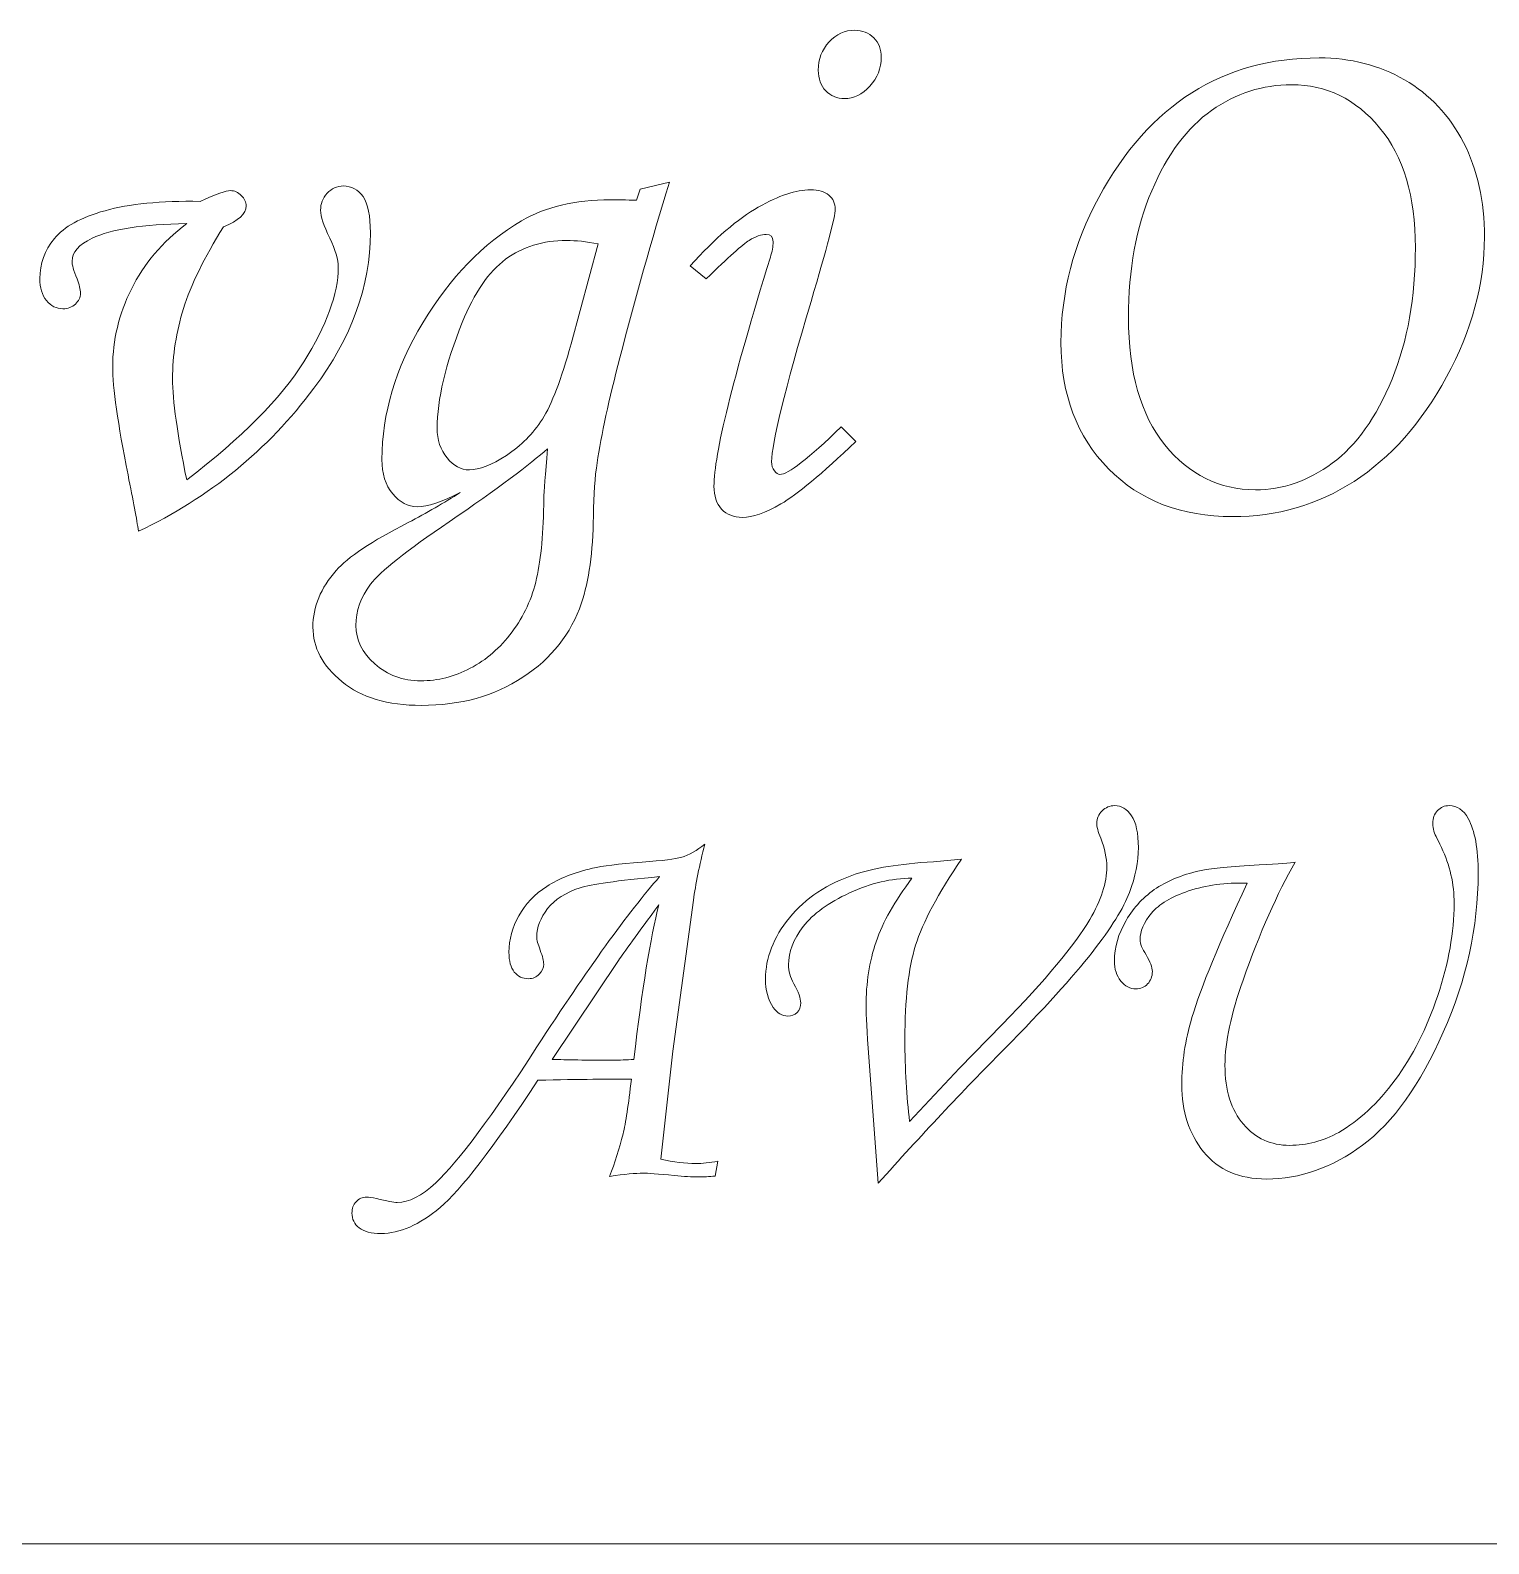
# Model space of a CAD drawing. Header units: millimetres. Extents: x -1381 to 521, y -496 to 496.
# Drawn here: x 105.98 to 131.48, y -496.11 to -469.65 of the extents above; entities that cross this region are included whole.
import ezdxf

# ---------------------------------------------------------------- set-up
doc = ezdxf.new("R2010")
doc.units = ezdxf.units.MM
doc.header["$MEASUREMENT"] = 0
doc.layers.add('layer 1', color=7, linetype='Continuous')

msp = doc.modelspace()

# ---------------------------------------------------------------- linework, layer by layer
at = {"layer": 'layer 1', "color": 250, "lineweight": 9}
for points, knots in [([(120.3991, -469.6493), (120.5332, -469.6493), (120.645, -469.6939), (120.7321, -469.7811), (120.7321, -469.7811), (120.8194, -469.8706), (120.8619, -469.9845), (120.8619, -470.1231), (120.8619, -470.1231), (120.8619, -470.3133), (120.7947, -470.4809), (120.6629, -470.6262), (120.6629, -470.6262), (120.5309, -470.7716), (120.3834, -470.843), (120.218, -470.843), (120.218, -470.843), (120.0883, -470.843), (119.9788, -470.7983), (119.8917, -470.7066), (119.8917, -470.7066), (119.8044, -470.6151), (119.7619, -470.4966), (119.7619, -470.3491), (119.7619, -470.3491), (119.7619, -470.1545), (119.8245, -469.989), (119.9497, -469.8527), (119.9497, -469.8527), (120.0772, -469.7163), (120.2269, -469.6493), (120.3991, -469.6493)], [0, 0, 0, 0, 0.1111111, 0.1111111, 0.1111111, 0.1111111, 0.2222222, 0.2222222, 0.2222222, 0.2222222, 0.3333333, 0.3333333, 0.3333333, 0.3333333, 0.4444444, 0.4444444, 0.4444444, 0.4444444, 0.5555556, 0.5555556, 0.5555556, 0.5555556, 0.6666667, 0.6666667, 0.6666667, 0.6666667, 0.7777778, 0.7777778, 0.7777778, 0.7777778, 1, 1, 1, 1]), ([(128.5191, -470.1321), (129.0714, -470.1321), (129.5676, -470.2595), (130.0102, -470.5145), (130.0102, -470.5145), (130.4551, -470.7716), (130.7971, -471.136), (131.0432, -471.6099), (131.0432, -471.6099), (131.2869, -472.0839), (131.4098, -472.636), (131.4098, -473.2644), (131.4098, -473.2644), (131.4098, -474.0868), (131.1885, -474.9008), (130.748, -475.71), (130.748, -475.71), (130.3076, -476.5171), (129.7665, -477.1276), (129.1293, -477.5366), (129.1293, -477.5366), (128.4923, -477.9479), (127.7836, -478.1537), (127.0056, -478.1537), (127.0056, -478.1537), (126.1112, -478.1537), (125.3869, -477.8742), (124.8347, -477.3153), (124.8347, -477.3153), (124.2824, -476.7562), (124.0053, -476.0187), (124.0053, -475.1063), (124.0053, -475.1063), (124.0053, -474.2324), (124.2267, -473.3873), (124.6671, -472.5734), (124.6671, -472.5734), (125.1076, -471.7575), (125.6508, -471.1471), (126.2923, -470.7424), (126.2923, -470.7424), (126.934, -470.3356), (127.6762, -470.1321), (128.5191, -470.1321)], [0, 0, 0, 0, 0.0833333, 0.0833333, 0.0833333, 0.0833333, 0.1666667, 0.1666667, 0.1666667, 0.1666667, 0.25, 0.25, 0.25, 0.25, 0.3333333, 0.3333333, 0.3333333, 0.3333333, 0.4166667, 0.4166667, 0.4166667, 0.4166667, 0.5, 0.5, 0.5, 0.5, 0.5833333, 0.5833333, 0.5833333, 0.5833333, 0.6666667, 0.6666667, 0.6666667, 0.6666667, 0.75, 0.75, 0.75, 0.75, 0.8333333, 0.8333333, 0.8333333, 0.8333333, 1, 1, 1, 1]), ([(128.0384, -470.6016), (127.5309, -470.6016), (127.0637, -470.7515), (126.639, -471.0509), (126.639, -471.0509), (126.2118, -471.3504), (125.8631, -471.8201), (125.5927, -472.4549), (125.5927, -472.4549), (125.3221, -473.0921), (125.1857, -473.8322), (125.1857, -474.6704), (125.1857, -474.6704), (125.1857, -475.6339), (125.3981, -476.3762), (125.8229, -476.8993), (125.8229, -476.8993), (126.2454, -477.4226), (126.7752, -477.6841), (127.408, -477.6841), (127.408, -477.6841), (127.8818, -477.6841), (128.3291, -477.53), (128.7494, -477.2191), (128.7494, -477.2191), (129.172, -476.9084), (129.5184, -476.4187), (129.7935, -475.7503), (129.7935, -475.7503), (130.0661, -475.0841), (130.2026, -474.3173), (130.2026, -473.4499), (130.2026, -473.4499), (130.2026, -472.5533), (129.9947, -471.8535), (129.5766, -471.3529), (129.5766, -471.3529), (129.1585, -470.8521), (128.6464, -470.6016), (128.0384, -470.6016)], [0, 0, 0, 0, 0.0909091, 0.0909091, 0.0909091, 0.0909091, 0.1818182, 0.1818182, 0.1818182, 0.1818182, 0.2727273, 0.2727273, 0.2727273, 0.2727273, 0.3636364, 0.3636364, 0.3636364, 0.3636364, 0.4545455, 0.4545455, 0.4545455, 0.4545455, 0.5454545, 0.5454545, 0.5454545, 0.5454545, 0.6363636, 0.6363636, 0.6363636, 0.6363636, 0.7272727, 0.7272727, 0.7272727, 0.7272727, 0.8181818, 0.8181818, 0.8181818, 0.8181818, 1, 1, 1, 1]), ([(116.6454, -472.4259), (116.6454, -472.4259), (117.1617, -472.303), (117.1617, -472.303), (117.1617, -472.303), (116.8444, -473.3246), (116.5559, -474.3485), (116.2921, -475.377), (116.2921, -475.377), (116.0999, -476.1103), (115.968, -476.7229), (115.8941, -477.2125), (115.8941, -477.2125), (115.8563, -477.4561), (115.8338, -477.7668), (115.8293, -478.1425), (115.8293, -478.1425), (115.8205, -478.7729), (115.7511, -479.2783), (115.6215, -479.6628), (115.6215, -479.6628), (115.4382, -480.2014), (115.0961, -480.633), (114.5975, -480.9616), (114.5975, -480.9616), (114.0967, -481.2903), (113.5066, -481.4535), (112.8202, -481.4535), (112.8202, -481.4535), (112.2321, -481.4535), (111.7694, -481.3149), (111.4319, -481.0376), (111.4319, -481.0376), (111.0943, -480.7604), (110.9243, -480.443), (110.9243, -480.0853), (110.9243, -480.0853), (110.9243, -479.7298), (111.0607, -479.4012), (111.3313, -479.0948), (111.3313, -479.0948), (111.5325, -478.8624), (111.9527, -478.5829), (112.5921, -478.2565), (112.5921, -478.2565), (112.914, -478.0865), (113.2181, -477.9123), (113.5021, -477.7312), (113.5021, -477.7312), (113.18, -477.8966), (112.9275, -477.9793), (112.7486, -477.9793), (112.7486, -477.9793), (112.5854, -477.9793), (112.4424, -477.9032), (112.3194, -477.7535), (112.3194, -477.7535), (112.1941, -477.6036), (112.1315, -477.4024), (112.1315, -477.1543), (112.1315, -477.1543), (112.1315, -476.3517), (112.3708, -475.5558), (112.847, -474.7621), (112.847, -474.7621), (113.3255, -473.9708), (113.8999, -473.3761), (114.573, -472.9803), (114.573, -472.9803), (114.9865, -472.7366), (115.5052, -472.6137), (116.1289, -472.6137), (116.1289, -472.6137), (116.2519, -472.6137), (116.4017, -472.6158), (116.5806, -472.6226), (116.5806, -472.6226), (116.5806, -472.6226), (116.6454, -472.4259), (116.6454, -472.4259)], [0, 0, 0, 0, 0.047619, 0.047619, 0.047619, 0.047619, 0.0952381, 0.0952381, 0.0952381, 0.0952381, 0.1428571, 0.1428571, 0.1428571, 0.1428571, 0.1904762, 0.1904762, 0.1904762, 0.1904762, 0.2380952, 0.2380952, 0.2380952, 0.2380952, 0.2857143, 0.2857143, 0.2857143, 0.2857143, 0.3333333, 0.3333333, 0.3333333, 0.3333333, 0.3809524, 0.3809524, 0.3809524, 0.3809524, 0.4285714, 0.4285714, 0.4285714, 0.4285714, 0.4761905, 0.4761905, 0.4761905, 0.4761905, 0.5238095, 0.5238095, 0.5238095, 0.5238095, 0.5714286, 0.5714286, 0.5714286, 0.5714286, 0.6190476, 0.6190476, 0.6190476, 0.6190476, 0.6666667, 0.6666667, 0.6666667, 0.6666667, 0.7142857, 0.7142857, 0.7142857, 0.7142857, 0.7619048, 0.7619048, 0.7619048, 0.7619048, 0.8095238, 0.8095238, 0.8095238, 0.8095238, 0.8571429, 0.8571429, 0.8571429, 0.8571429, 0.9047619, 0.9047619, 0.9047619, 0.9047619, 1, 1, 1, 1]), ([(109.3595, -473.0877), (109.0241, -473.6265), (108.7916, -474.1026), (108.6619, -474.5141), (108.6619, -474.5141), (108.5345, -474.9254), (108.4697, -475.3344), (108.4697, -475.7437), (108.4697, -475.7437), (108.4697, -476.1193), (108.5524, -476.7072), (108.7178, -477.5098), (108.7178, -477.5098), (109.6814, -476.7765), (110.3633, -476.0879), (110.7657, -475.4485), (110.7657, -475.4485), (111.1659, -474.8091), (111.3671, -474.2569), (111.3671, -473.7942), (111.3671, -473.7942), (111.3671, -473.6577), (111.3178, -473.4879), (111.2194, -473.282), (111.2194, -473.282), (111.1122, -473.0654), (111.0585, -472.9022), (111.0585, -472.797), (111.0585, -472.797), (111.0585, -472.6853), (111.0965, -472.5847), (111.1748, -472.4998), (111.1748, -472.4998), (111.253, -472.4147), (111.347, -472.3722), (111.4565, -472.3722), (111.4565, -472.3722), (111.5995, -472.3722), (111.7136, -472.4348), (111.8007, -472.5578), (111.8007, -472.5578), (111.888, -472.6831), (111.9305, -472.8932), (111.9305, -473.1905), (111.9305, -473.1905), (111.9305, -474.1205), (111.6017, -475.026), (110.9423, -475.9068), (110.9423, -475.9068), (110.1353, -476.9889), (109.1136, -477.8227), (107.875, -478.4085), (107.875, -478.4085), (107.8437, -478.2028), (107.7834, -477.8742), (107.6916, -477.4248), (107.6916, -477.4248), (107.5128, -476.5193), (107.4234, -475.8889), (107.4234, -475.5356), (107.4234, -475.5356), (107.4234, -475.0684), (107.5329, -474.6147), (107.7498, -474.1742), (107.7498, -474.1742), (107.9689, -473.7338), (108.2908, -473.3537), (108.7178, -473.0296), (108.7178, -473.0296), (107.9488, -473.0429), (107.3987, -473.1279), (107.0657, -473.2845), (107.0657, -473.2845), (106.8309, -473.3984), (106.7124, -473.5326), (106.7124, -473.6845), (106.7124, -473.6845), (106.7124, -473.7473), (106.7415, -473.8501), (106.8019, -473.9931), (106.8019, -473.9931), (106.8399, -474.0936), (106.86, -474.1787), (106.86, -474.2503), (106.86, -474.2503), (106.86, -474.3195), (106.8309, -474.3821), (106.7727, -474.4358), (106.7727, -474.4358), (106.7124, -474.4917), (106.6409, -474.5185), (106.5536, -474.5185), (106.5536, -474.5185), (106.4397, -474.5185), (106.3458, -474.4716), (106.2675, -474.3753), (106.2675, -474.3753), (106.1892, -474.2793), (106.149, -474.1497), (106.149, -473.9887), (106.149, -473.9887), (106.149, -473.7316), (106.2341, -473.499), (106.4039, -473.2911), (106.4039, -473.2911), (106.5738, -473.0832), (106.8689, -472.9223), (107.2892, -472.8038), (107.2892, -472.8038), (107.7096, -472.6853), (108.2641, -472.6316), (108.9526, -472.6406), (108.9526, -472.6406), (109.2321, -472.5153), (109.4086, -472.4527), (109.4824, -472.4527), (109.4824, -472.4527), (109.5518, -472.4527), (109.6166, -472.4819), (109.6725, -472.5376), (109.6725, -472.5376), (109.7283, -472.5958), (109.7574, -472.6561), (109.7574, -472.7211), (109.7574, -472.7211), (109.7574, -472.8572), (109.6255, -472.9803), (109.3595, -473.0877)], [0, 0, 0, 0, 0.030303, 0.030303, 0.030303, 0.030303, 0.0606061, 0.0606061, 0.0606061, 0.0606061, 0.0909091, 0.0909091, 0.0909091, 0.0909091, 0.1212121, 0.1212121, 0.1212121, 0.1212121, 0.1515152, 0.1515152, 0.1515152, 0.1515152, 0.1818182, 0.1818182, 0.1818182, 0.1818182, 0.2121212, 0.2121212, 0.2121212, 0.2121212, 0.2424242, 0.2424242, 0.2424242, 0.2424242, 0.2727273, 0.2727273, 0.2727273, 0.2727273, 0.3030303, 0.3030303, 0.3030303, 0.3030303, 0.3333333, 0.3333333, 0.3333333, 0.3333333, 0.3636364, 0.3636364, 0.3636364, 0.3636364, 0.3939394, 0.3939394, 0.3939394, 0.3939394, 0.4242424, 0.4242424, 0.4242424, 0.4242424, 0.4545455, 0.4545455, 0.4545455, 0.4545455, 0.4848485, 0.4848485, 0.4848485, 0.4848485, 0.5151515, 0.5151515, 0.5151515, 0.5151515, 0.5454545, 0.5454545, 0.5454545, 0.5454545, 0.5757576, 0.5757576, 0.5757576, 0.5757576, 0.6060606, 0.6060606, 0.6060606, 0.6060606, 0.6363636, 0.6363636, 0.6363636, 0.6363636, 0.6666667, 0.6666667, 0.6666667, 0.6666667, 0.6969697, 0.6969697, 0.6969697, 0.6969697, 0.7272727, 0.7272727, 0.7272727, 0.7272727, 0.7575758, 0.7575758, 0.7575758, 0.7575758, 0.7878788, 0.7878788, 0.7878788, 0.7878788, 0.8181818, 0.8181818, 0.8181818, 0.8181818, 0.8484848, 0.8484848, 0.8484848, 0.8484848, 0.8787879, 0.8787879, 0.8787879, 0.8787879, 0.9090909, 0.9090909, 0.9090909, 0.9090909, 0.9393939, 0.9393939, 0.9393939, 0.9393939, 1, 1, 1, 1]), ([(117.8035, -473.9954), (117.8035, -473.9954), (117.5219, -473.7674), (117.5219, -473.7674), (117.5219, -473.7674), (117.9555, -473.2867), (118.3535, -472.9469), (118.7112, -472.7434), (118.7112, -472.7434), (119.0689, -472.54), (119.3752, -472.4394), (119.6255, -472.4394), (119.6255, -472.4394), (119.7641, -472.4394), (119.8715, -472.4706), (119.9452, -472.531), (119.9452, -472.531), (120.019, -472.5913), (120.0571, -472.674), (120.0571, -472.7791), (120.0571, -472.7791), (120.0571, -472.9043), (119.9162, -473.4431), (119.6345, -474.3911), (119.6345, -474.3911), (119.1762, -475.9404), (118.946, -476.8749), (118.946, -477.1923), (118.946, -477.1923), (118.946, -477.2571), (118.9615, -477.3086), (118.9929, -477.3511), (118.9929, -477.3511), (119.0241, -477.3936), (119.0555, -477.4159), (119.0913, -477.4159), (119.0913, -477.4159), (119.2299, -477.4159), (119.5875, -477.1386), (120.1643, -476.5843), (120.1643, -476.5843), (120.1643, -476.5843), (120.4192, -476.839), (120.4192, -476.839), (120.4192, -476.839), (119.8223, -477.407), (119.3841, -477.7714), (119.1092, -477.9301), (119.1092, -477.9301), (118.8341, -478.0888), (118.6106, -478.167), (118.4362, -478.167), (118.4362, -478.167), (118.2818, -478.167), (118.1611, -478.1179), (118.0718, -478.0216), (118.0718, -478.0216), (117.9824, -477.9256), (117.9376, -477.7915), (117.9376, -477.6193), (117.9376, -477.6193), (117.9376, -477.0737), (118.2663, -475.7392), (118.9235, -473.6175), (118.9235, -473.6175), (118.9549, -473.5169), (118.9705, -473.4274), (118.9705, -473.3493), (118.9705, -473.3493), (118.9705, -473.262), (118.9303, -473.2173), (118.852, -473.2173), (118.852, -473.2173), (118.7649, -473.2173), (118.6641, -473.2531), (118.5524, -473.3223), (118.5524, -473.3223), (118.4406, -473.3939), (118.1903, -473.6175), (117.8035, -473.9954)], [0, 0, 0, 0, 0.047619, 0.047619, 0.047619, 0.047619, 0.0952381, 0.0952381, 0.0952381, 0.0952381, 0.1428571, 0.1428571, 0.1428571, 0.1428571, 0.1904762, 0.1904762, 0.1904762, 0.1904762, 0.2380952, 0.2380952, 0.2380952, 0.2380952, 0.2857143, 0.2857143, 0.2857143, 0.2857143, 0.3333333, 0.3333333, 0.3333333, 0.3333333, 0.3809524, 0.3809524, 0.3809524, 0.3809524, 0.4285714, 0.4285714, 0.4285714, 0.4285714, 0.4761905, 0.4761905, 0.4761905, 0.4761905, 0.5238095, 0.5238095, 0.5238095, 0.5238095, 0.5714286, 0.5714286, 0.5714286, 0.5714286, 0.6190476, 0.6190476, 0.6190476, 0.6190476, 0.6666667, 0.6666667, 0.6666667, 0.6666667, 0.7142857, 0.7142857, 0.7142857, 0.7142857, 0.7619048, 0.7619048, 0.7619048, 0.7619048, 0.8095238, 0.8095238, 0.8095238, 0.8095238, 0.8571429, 0.8571429, 0.8571429, 0.8571429, 0.9047619, 0.9047619, 0.9047619, 0.9047619, 1, 1, 1, 1]), ([(115.9142, -473.3827), (115.7064, -473.3448), (115.5209, -473.3246), (115.3599, -473.3246), (115.3599, -473.3246), (114.9462, -473.3246), (114.5909, -473.4342), (114.2935, -473.6533), (114.2935, -473.6533), (113.9983, -473.8724), (113.7458, -474.2412), (113.5356, -474.7577), (113.5356, -474.7577), (113.2428, -475.491), (113.0973, -476.1058), (113.0973, -476.6066), (113.0973, -476.6066), (113.0973, -476.8123), (113.1555, -476.9845), (113.2695, -477.1253), (113.2695, -477.1253), (113.3858, -477.2662), (113.5154, -477.3354), (113.6607, -477.3354), (113.6607, -477.3354), (113.8329, -477.3354), (114.0498, -477.2505), (114.307, -477.0827), (114.307, -477.0827), (114.5639, -476.9129), (114.7742, -476.7028), (114.9374, -476.4479), (114.9374, -476.4479), (115.1005, -476.193), (115.2682, -475.7547), (115.4382, -475.1332), (115.4382, -475.1332), (115.4382, -475.1332), (115.9142, -473.3827), (115.9142, -473.3827)], [0, 0, 0, 0, 0.0909091, 0.0909091, 0.0909091, 0.0909091, 0.1818182, 0.1818182, 0.1818182, 0.1818182, 0.2727273, 0.2727273, 0.2727273, 0.2727273, 0.3636364, 0.3636364, 0.3636364, 0.3636364, 0.4545455, 0.4545455, 0.4545455, 0.4545455, 0.5454545, 0.5454545, 0.5454545, 0.5454545, 0.6363636, 0.6363636, 0.6363636, 0.6363636, 0.7272727, 0.7272727, 0.7272727, 0.7272727, 0.8181818, 0.8181818, 0.8181818, 0.8181818, 1, 1, 1, 1]), ([(115.0267, -476.9666), (114.7295, -477.2326), (114.1571, -477.6596), (113.3098, -478.2431), (113.3098, -478.2431), (112.5609, -478.7483), (112.1025, -479.1127), (111.9303, -479.3362), (111.9303, -479.3362), (111.7605, -479.5622), (111.6756, -479.8036), (111.6756, -480.0562), (111.6756, -480.0562), (111.6756, -480.3044), (111.785, -480.528), (112.0064, -480.727), (112.0064, -480.727), (112.2277, -480.9259), (112.4959, -481.0242), (112.8112, -481.0242), (112.8112, -481.0242), (113.1086, -481.0242), (113.3969, -480.9505), (113.6764, -480.8051), (113.6764, -480.8051), (113.9559, -480.6576), (114.1995, -480.4475), (114.4076, -480.1702), (114.4076, -480.1702), (114.6154, -479.893), (114.7585, -479.5801), (114.8368, -479.2312), (114.8368, -479.2312), (114.915, -478.8803), (114.9575, -478.4197), (114.9619, -477.8429), (114.9619, -477.8429), (114.9664, -477.7155), (114.9887, -477.4248), (115.0267, -476.9666)], [0, 0, 0, 0, 0.0909091, 0.0909091, 0.0909091, 0.0909091, 0.1818182, 0.1818182, 0.1818182, 0.1818182, 0.2727273, 0.2727273, 0.2727273, 0.2727273, 0.3636364, 0.3636364, 0.3636364, 0.3636364, 0.4545455, 0.4545455, 0.4545455, 0.4545455, 0.5454545, 0.5454545, 0.5454545, 0.5454545, 0.6363636, 0.6363636, 0.6363636, 0.6363636, 0.7272727, 0.7272727, 0.7272727, 0.7272727, 0.8181818, 0.8181818, 0.8181818, 0.8181818, 1, 1, 1, 1]), ([(120.8093, -489.8097), (120.8093, -489.8097), (120.6458, -487.6054), (120.6458, -487.6054), (120.6458, -487.6054), (120.6132, -487.157), (120.596, -486.8612), (120.596, -486.718), (120.596, -486.718), (120.596, -486.3087), (120.6551, -485.9303), (120.7718, -485.5863), (120.7718, -485.5863), (120.8901, -485.2406), (121.0988, -484.8716), (121.3978, -484.4762), (121.3978, -484.4762), (121.0412, -484.4762), (120.6785, -484.5618), (120.3096, -484.7315), (120.3096, -484.7315), (119.9406, -484.9027), (119.6697, -485.0989), (119.4985, -485.32), (119.4985, -485.32), (119.3257, -485.5426), (119.2401, -485.7668), (119.2401, -485.991), (119.2401, -485.991), (119.2401, -486.0953), (119.2712, -486.2043), (119.3334, -486.3195), (119.3334, -486.3195), (119.4144, -486.4658), (119.4548, -486.5779), (119.4548, -486.6527), (119.4548, -486.6527), (119.4548, -486.7226), (119.4332, -486.7802), (119.391, -486.8224), (119.391, -486.8224), (119.3491, -486.8643), (119.2946, -486.8861), (119.2275, -486.8861), (119.2275, -486.8861), (119.1311, -486.8861), (119.047, -486.8363), (118.9738, -486.7352), (118.9738, -486.7352), (118.8835, -486.6013), (118.8383, -486.4362), (118.8383, -486.2385), (118.8383, -486.2385), (118.8383, -485.8681), (118.9784, -485.51), (119.2571, -485.1675), (119.2571, -485.1675), (119.5373, -484.8235), (119.9203, -484.5698), (120.406, -484.4063), (120.406, -484.4063), (120.7189, -484.2988), (121.1752, -484.2256), (121.7744, -484.1867), (121.7744, -484.1867), (121.9349, -484.1742), (122.0999, -484.1587), (122.2665, -484.1415), (122.2665, -484.1415), (121.8554, -484.7426), (121.5876, -485.2454), (121.4631, -485.6484), (121.4631, -485.6484), (121.3385, -486.0517), (121.2762, -486.5982), (121.2762, -487.2877), (121.2762, -487.2877), (121.2762, -487.814), (121.3042, -488.295), (121.3587, -488.7294), (121.3587, -488.7294), (121.3587, -488.7294), (122.2321, -487.797), (122.2321, -487.797), (122.2321, -487.797), (122.2321, -487.797), (122.9763, -487.0324), (122.9763, -487.0324), (122.9763, -487.0324), (123.736, -486.2573), (124.2466, -485.6454), (124.5081, -485.1986), (124.5081, -485.1986), (124.7075, -484.8608), (124.807, -484.5541), (124.807, -484.277), (124.807, -484.277), (124.807, -484.1261), (124.7713, -483.9579), (124.6996, -483.7757), (124.6996, -483.7757), (124.653, -483.6605), (124.6296, -483.5718), (124.6296, -483.5111), (124.6296, -483.5111), (124.6296, -483.4301), (124.6607, -483.3584), (124.723, -483.2978), (124.723, -483.2978), (124.7867, -483.2371), (124.86, -483.206), (124.9456, -483.206), (124.9456, -483.206), (125.0623, -483.206), (125.159, -483.2651), (125.2382, -483.3834), (125.2382, -483.3834), (125.3176, -483.5016), (125.3582, -483.6869), (125.3582, -483.9407), (125.3582, -483.9407), (125.3582, -484.1867), (125.3068, -484.4467), (125.2024, -484.7223), (125.2024, -484.7223), (125.0998, -484.9978), (124.8818, -485.348), (124.5502, -485.773), (124.5502, -485.773), (124.217, -486.1996), (123.7049, -486.7632), (123.0105, -487.4653), (123.0105, -487.4653), (122.2819, -488.2001), (121.5487, -488.9816), (120.8093, -489.8097)], [0, 0, 0, 0, 0.0285714, 0.0285714, 0.0285714, 0.0285714, 0.0571429, 0.0571429, 0.0571429, 0.0571429, 0.0857143, 0.0857143, 0.0857143, 0.0857143, 0.1142857, 0.1142857, 0.1142857, 0.1142857, 0.1428571, 0.1428571, 0.1428571, 0.1428571, 0.1714286, 0.1714286, 0.1714286, 0.1714286, 0.2, 0.2, 0.2, 0.2, 0.2285714, 0.2285714, 0.2285714, 0.2285714, 0.2571429, 0.2571429, 0.2571429, 0.2571429, 0.2857143, 0.2857143, 0.2857143, 0.2857143, 0.3142857, 0.3142857, 0.3142857, 0.3142857, 0.3428571, 0.3428571, 0.3428571, 0.3428571, 0.3714286, 0.3714286, 0.3714286, 0.3714286, 0.4, 0.4, 0.4, 0.4, 0.4285714, 0.4285714, 0.4285714, 0.4285714, 0.4571429, 0.4571429, 0.4571429, 0.4571429, 0.4857143, 0.4857143, 0.4857143, 0.4857143, 0.5142857, 0.5142857, 0.5142857, 0.5142857, 0.5428571, 0.5428571, 0.5428571, 0.5428571, 0.5714286, 0.5714286, 0.5714286, 0.5714286, 0.6, 0.6, 0.6, 0.6, 0.6285714, 0.6285714, 0.6285714, 0.6285714, 0.6571429, 0.6571429, 0.6571429, 0.6571429, 0.6857143, 0.6857143, 0.6857143, 0.6857143, 0.7142857, 0.7142857, 0.7142857, 0.7142857, 0.7428571, 0.7428571, 0.7428571, 0.7428571, 0.7714286, 0.7714286, 0.7714286, 0.7714286, 0.8, 0.8, 0.8, 0.8, 0.8285714, 0.8285714, 0.8285714, 0.8285714, 0.8571429, 0.8571429, 0.8571429, 0.8571429, 0.8857143, 0.8857143, 0.8857143, 0.8857143, 0.9142857, 0.9142857, 0.9142857, 0.9142857, 0.9428571, 0.9428571, 0.9428571, 0.9428571, 1, 1, 1, 1]), ([(128.098, -484.196), (127.7897, -484.7362), (127.4861, -485.4228), (127.1889, -486.2558), (127.1889, -486.2558), (126.9786, -486.8489), (126.8729, -487.3438), (126.8729, -487.7425), (126.8729, -487.7425), (126.8729, -488.186), (126.9802, -488.5317), (127.1951, -488.7778), (127.1951, -488.7778), (127.41, -489.0236), (127.6792, -489.1466), (128.0016, -489.1466), (128.0016, -489.1466), (128.3067, -489.1466), (128.5931, -489.0703), (128.8608, -488.9194), (128.8608, -488.9194), (129.2173, -488.7184), (129.5459, -488.4117), (129.8495, -488.0024), (129.8495, -488.0024), (130.1529, -487.5913), (130.4004, -487.1011), (130.592, -486.528), (130.592, -486.528), (130.7835, -485.9537), (130.8799, -485.4182), (130.8799, -484.92), (130.8799, -484.92), (130.8799, -484.5744), (130.8053, -484.2458), (130.6573, -483.936), (130.6573, -483.936), (130.5781, -483.7772), (130.5344, -483.6839), (130.5251, -483.6528), (130.5251, -483.6528), (130.5125, -483.6106), (130.5063, -483.5641), (130.5063, -483.5157), (130.5063, -483.5157), (130.5063, -483.4255), (130.5344, -483.3507), (130.5889, -483.2931), (130.5889, -483.2931), (130.6449, -483.2355), (130.7133, -483.206), (130.7928, -483.206), (130.7928, -483.206), (130.9344, -483.206), (131.045, -483.2823), (131.1259, -483.4332), (131.1259, -483.4332), (131.2427, -483.6402), (131.3002, -483.9609), (131.3002, -484.3953), (131.3002, -484.3953), (131.3002, -485.3246), (131.0964, -486.2494), (130.6901, -487.1695), (130.6901, -487.1695), (130.2822, -488.0896), (129.812, -488.748), (129.278, -489.1436), (129.278, -489.1436), (128.744, -489.5374), (128.1851, -489.7351), (127.5982, -489.7351), (127.5982, -489.7351), (127.1203, -489.7351), (126.7545, -489.5763), (126.4992, -489.2588), (126.4992, -489.2588), (126.2439, -488.941), (126.1163, -488.5503), (126.1163, -488.0865), (126.1163, -488.0865), (126.1163, -487.7034), (126.1755, -487.3127), (126.2953, -486.9126), (126.2953, -486.9126), (126.4511, -486.3879), (126.7732, -485.6033), (127.262, -484.5603), (127.262, -484.5603), (126.8807, -484.551), (126.5398, -484.5977), (126.2377, -484.6989), (126.2377, -484.6989), (125.9356, -484.8001), (125.7192, -484.9292), (125.587, -485.0881), (125.587, -485.0881), (125.4546, -485.2454), (125.3878, -485.401), (125.3878, -485.5551), (125.3878, -485.5551), (125.3878, -485.619), (125.4235, -485.7061), (125.4935, -485.8151), (125.4935, -485.8151), (125.5667, -485.938), (125.6025, -486.0361), (125.6025, -486.1046), (125.6025, -486.1046), (125.6025, -486.1933), (125.5744, -486.2666), (125.5199, -486.3242), (125.5199, -486.3242), (125.4654, -486.3817), (125.397, -486.4098), (125.3145, -486.4098), (125.3145, -486.4098), (125.2132, -486.4098), (125.1261, -486.3648), (125.0515, -486.2727), (125.0515, -486.2727), (124.9767, -486.1825), (124.9394, -486.0642), (124.9394, -485.9179), (124.9394, -485.9179), (124.9394, -485.6842), (125.0078, -485.4493), (125.1448, -485.2141), (125.1448, -485.2141), (125.2819, -484.9791), (125.4593, -484.7907), (125.6773, -484.6475), (125.6773, -484.6475), (125.8953, -484.5058), (126.1645, -484.3999), (126.4837, -484.333), (126.4837, -484.333), (126.6424, -484.3004), (126.9725, -484.2707), (127.4722, -484.2428), (127.4722, -484.2428), (127.8131, -484.2256), (128.0219, -484.21), (128.098, -484.196)], [0, 0, 0, 0, 0.027027, 0.027027, 0.027027, 0.027027, 0.0540541, 0.0540541, 0.0540541, 0.0540541, 0.0810811, 0.0810811, 0.0810811, 0.0810811, 0.1081081, 0.1081081, 0.1081081, 0.1081081, 0.1351351, 0.1351351, 0.1351351, 0.1351351, 0.1621622, 0.1621622, 0.1621622, 0.1621622, 0.1891892, 0.1891892, 0.1891892, 0.1891892, 0.2162162, 0.2162162, 0.2162162, 0.2162162, 0.2432432, 0.2432432, 0.2432432, 0.2432432, 0.2702703, 0.2702703, 0.2702703, 0.2702703, 0.2972973, 0.2972973, 0.2972973, 0.2972973, 0.3243243, 0.3243243, 0.3243243, 0.3243243, 0.3513514, 0.3513514, 0.3513514, 0.3513514, 0.3783784, 0.3783784, 0.3783784, 0.3783784, 0.4054054, 0.4054054, 0.4054054, 0.4054054, 0.4324324, 0.4324324, 0.4324324, 0.4324324, 0.4594595, 0.4594595, 0.4594595, 0.4594595, 0.4864865, 0.4864865, 0.4864865, 0.4864865, 0.5135135, 0.5135135, 0.5135135, 0.5135135, 0.5405405, 0.5405405, 0.5405405, 0.5405405, 0.5675676, 0.5675676, 0.5675676, 0.5675676, 0.5945946, 0.5945946, 0.5945946, 0.5945946, 0.6216216, 0.6216216, 0.6216216, 0.6216216, 0.6486486, 0.6486486, 0.6486486, 0.6486486, 0.6756757, 0.6756757, 0.6756757, 0.6756757, 0.7027027, 0.7027027, 0.7027027, 0.7027027, 0.7297297, 0.7297297, 0.7297297, 0.7297297, 0.7567568, 0.7567568, 0.7567568, 0.7567568, 0.7837838, 0.7837838, 0.7837838, 0.7837838, 0.8108108, 0.8108108, 0.8108108, 0.8108108, 0.8378378, 0.8378378, 0.8378378, 0.8378378, 0.8648649, 0.8648649, 0.8648649, 0.8648649, 0.8918919, 0.8918919, 0.8918919, 0.8918919, 0.9189189, 0.9189189, 0.9189189, 0.9189189, 0.9459459, 0.9459459, 0.9459459, 0.9459459, 1, 1, 1, 1]), ([(118.0054, -489.4238), (118.0054, -489.4238), (117.9603, -489.6837), (117.9603, -489.6837), (117.9603, -489.6837), (117.8498, -489.693), (117.7547, -489.6976), (117.6722, -489.6976), (117.6722, -489.6976), (117.5539, -489.6976), (117.4107, -489.6899), (117.2426, -489.6727), (117.2426, -489.6727), (116.9577, -489.6462), (116.7755, -489.6323), (116.6993, -489.6323), (116.6993, -489.6323), (116.5716, -489.6323), (116.3754, -489.6511), (116.1109, -489.6884), (116.1109, -489.6884), (116.2058, -489.4518), (116.2836, -489.2043), (116.3474, -488.9441), (116.3474, -488.9441), (116.3942, -488.7589), (116.4423, -488.4397), (116.4937, -487.9883), (116.4937, -487.9883), (116.1435, -487.9852), (115.597, -487.9916), (114.8591, -488.007), (114.8591, -488.007), (114.0807, -489.1871), (113.5094, -489.9298), (113.1482, -490.2331), (113.1482, -490.2331), (112.787, -490.5368), (112.4415, -490.6878), (112.1161, -490.6878), (112.1161, -490.6878), (111.9448, -490.6878), (111.8173, -490.655), (111.7332, -490.5882), (111.7332, -490.5882), (111.6492, -490.5213), (111.607, -490.4357), (111.607, -490.3313), (111.607, -490.3313), (111.607, -490.2503), (111.632, -490.1835), (111.6803, -490.1321), (111.6803, -490.1321), (111.7284, -490.0791), (111.7893, -490.0527), (111.8623, -490.0527), (111.8623, -490.0527), (111.9044, -490.0527), (111.962, -490.0604), (112.0351, -490.0776), (112.0351, -490.0776), (112.2173, -490.1226), (112.3387, -490.146), (112.3994, -490.146), (112.3994, -490.146), (112.6035, -490.146), (112.8276, -490.0308), (113.0734, -489.8005), (113.0734, -489.8005), (113.4721, -489.4238), (114.0622, -488.6312), (114.8419, -487.4263), (114.8419, -487.4263), (115.7247, -486.0627), (116.4407, -485.0693), (116.9873, -484.4482), (116.9873, -484.4482), (116.2446, -484.5168), (115.7808, -484.5806), (115.597, -484.6428), (115.597, -484.6428), (115.3448, -484.7253), (115.155, -484.8467), (115.0288, -485.0071), (115.0288, -485.0071), (114.9028, -485.1691), (114.8388, -485.3326), (114.8388, -485.4992), (114.8388, -485.4992), (114.8388, -485.5537), (114.8591, -485.6312), (114.898, -485.7311), (114.898, -485.7311), (114.9401, -485.8431), (114.9604, -485.9256), (114.9604, -485.9771), (114.9604, -485.9771), (114.9604, -486.0438), (114.9339, -486.1031), (114.8825, -486.1545), (114.8825, -486.1545), (114.8311, -486.2059), (114.7689, -486.2324), (114.6956, -486.2324), (114.6956, -486.2324), (114.5913, -486.2324), (114.5088, -486.1933), (114.4465, -486.1156), (114.4465, -486.1156), (114.3843, -486.0393), (114.3532, -485.9226), (114.3532, -485.7683), (114.3532, -485.7683), (114.3532, -485.5488), (114.4108, -485.3372), (114.5244, -485.1318), (114.5244, -485.1318), (114.6381, -484.9277), (114.8016, -484.7549), (115.0149, -484.6179), (115.0149, -484.6179), (115.2281, -484.4793), (115.4944, -484.3735), (115.8134, -484.3004), (115.8134, -484.3004), (115.9785, -484.2615), (116.268, -484.2271), (116.6821, -484.196), (116.6821, -484.196), (117.0433, -484.1664), (117.2691, -484.1369), (117.3608, -484.1104), (117.3608, -484.1104), (117.5056, -484.07), (117.6426, -483.9937), (117.775, -483.8785), (117.775, -483.8785), (117.6832, -484.2521), (117.6161, -484.5806), (117.5773, -484.8608), (117.5773, -484.8608), (117.5773, -484.8608), (117.2161, -487.4994), (117.2161, -487.4994), (117.2161, -487.4994), (117.2161, -487.4994), (117.0091, -489.3894), (117.0091, -489.3894), (117.0091, -489.3894), (117.2348, -489.4393), (117.4372, -489.4641), (117.6161, -489.4641), (117.6161, -489.4641), (117.7362, -489.4641), (117.8652, -489.4503), (118.0054, -489.4238)], [0, 0, 0, 0, 0.025, 0.025, 0.025, 0.025, 0.05, 0.05, 0.05, 0.05, 0.075, 0.075, 0.075, 0.075, 0.1, 0.1, 0.1, 0.1, 0.125, 0.125, 0.125, 0.125, 0.15, 0.15, 0.15, 0.15, 0.175, 0.175, 0.175, 0.175, 0.2, 0.2, 0.2, 0.2, 0.225, 0.225, 0.225, 0.225, 0.25, 0.25, 0.25, 0.25, 0.275, 0.275, 0.275, 0.275, 0.3, 0.3, 0.3, 0.3, 0.325, 0.325, 0.325, 0.325, 0.35, 0.35, 0.35, 0.35, 0.375, 0.375, 0.375, 0.375, 0.4, 0.4, 0.4, 0.4, 0.425, 0.425, 0.425, 0.425, 0.45, 0.45, 0.45, 0.45, 0.475, 0.475, 0.475, 0.475, 0.5, 0.5, 0.5, 0.5, 0.525, 0.525, 0.525, 0.525, 0.55, 0.55, 0.55, 0.55, 0.575, 0.575, 0.575, 0.575, 0.6, 0.6, 0.6, 0.6, 0.625, 0.625, 0.625, 0.625, 0.65, 0.65, 0.65, 0.65, 0.675, 0.675, 0.675, 0.675, 0.7, 0.7, 0.7, 0.7, 0.725, 0.725, 0.725, 0.725, 0.75, 0.75, 0.75, 0.75, 0.775, 0.775, 0.775, 0.775, 0.8, 0.8, 0.8, 0.8, 0.825, 0.825, 0.825, 0.825, 0.85, 0.85, 0.85, 0.85, 0.875, 0.875, 0.875, 0.875, 0.9, 0.9, 0.9, 0.9, 0.925, 0.925, 0.925, 0.925, 0.95, 0.95, 0.95, 0.95, 1, 1, 1, 1]), ([(116.5358, -487.6427), (116.6821, -486.4098), (116.8269, -485.5084), (116.9732, -484.9403), (116.9732, -484.9403), (116.5934, -485.4555), (116.3582, -485.7809), (116.2664, -485.9146), (116.2664, -485.9146), (116.2664, -485.9146), (115.1067, -487.6427), (115.1067, -487.6427), (115.1067, -487.6427), (115.3543, -487.652), (115.7091, -487.6569), (116.1715, -487.6569), (116.1715, -487.6569), (116.2852, -487.6569), (116.4065, -487.652), (116.5358, -487.6427)], [0, 0, 0, 0, 0.1666667, 0.1666667, 0.1666667, 0.1666667, 0.3333333, 0.3333333, 0.3333333, 0.3333333, 0.5, 0.5, 0.5, 0.5, 0.6666667, 0.6666667, 0.6666667, 0.6666667, 1, 1, 1, 1])]:
    msp.add_open_spline(points, degree=3, knots=knots, dxfattribs=at)
msp.add_open_spline([(178.9686, -496.1117), (178.9686, -496.1117), (82.1811, -496.1117), (82.1811, -496.1117)], degree=3, dxfattribs=at)

doc.saveas('drawing.dxf')
